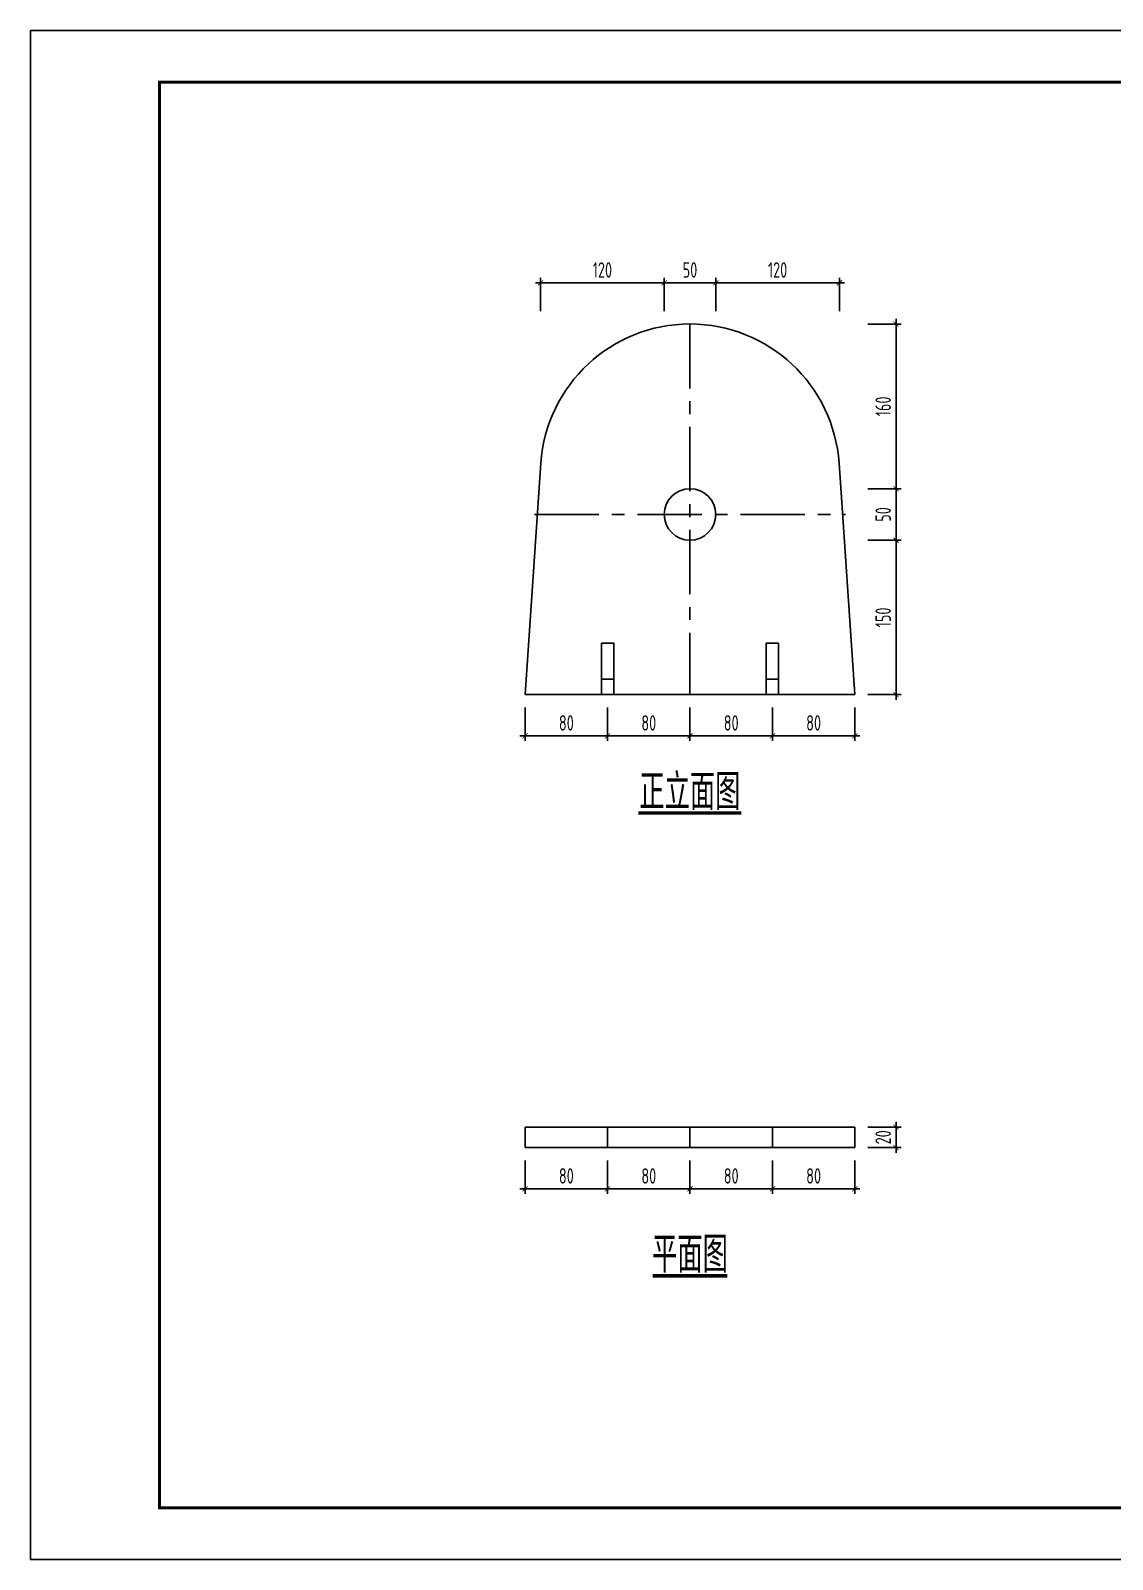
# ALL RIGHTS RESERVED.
# Model space of a CAD drawing. Extents: x -50238 to 128588, y -20504 to 55661.
# Drawn here: x -36030 to -15030, y -20504 to 9196 of the extents above; entities that cross this region are included whole.
import ezdxf
from ezdxf.enums import TextEntityAlignment as Align

# ---------------------------------------------------------------- set-up
doc = ezdxf.new("R2010")
doc.units = 0
doc.header["$LTSCALE"] = 1000
doc.linetypes.add('CENTER', pattern=[2, 1.25, -0.25, 0.25, -0.25])
doc.layers.get('0').update_dxf_attribs({"linetype": 'CONTINUOUS'})
doc.layers.get('Defpoints').update_dxf_attribs({"linetype": 'CONTINUOUS'})
doc.layers.add('1粗实线', color=1, linetype='CONTINUOUS', lineweight=30)
doc.layers.add('HFZT', color=5, linetype='CONTINUOUS', lineweight=15)
doc.styles.add('TSSD_Dimension', font='tssdeng.shx', dxfattribs={"width": 0.7, "bigfont": 'hztxt.shx'})
doc.styles.add('TSSD_NORM', font='tssdeng.shx', dxfattribs={"width": 0.7, "bigfont": 'hztxt.shx'})
doc.dimstyles.new('TSSD_100_100', dxfattribs={"dimtxt": 300, "dimasz": 100, "dimexe": 100, "dimexo": 250, "dimgap": 100, "dimtad": 1, "dimdec": 0, "dimzin": 0, "dimdsep": 46, "dimtxsty": 'TSSD_Dimension', "dimblk": 'ARCHTICK', "dimblk1": 'ARCHTICK', "dimblk2": 'ARCHTICK', "dimcen": 0, "dimdle": 100, "dimclrt": 7, "dimadec": 0, "dimazin": 0, "dimtfac": 1, "dimtdec": 0, "dimtix": 1, "dimtmove": 2, "dimatfit": 3, "dimfxl": 1, "dimtolj": 1, "dimtzin": 0, "dimarcsym": 0})

# ---------------------------------------------------------------- blocks, each defined once
blk = doc.blocks.new('DETK')
at = {"color": 7, "linetype": 'Continuous'}
blk.add_lwpolyline([(0, 0), (0, 29700), (42000, 29700), (42000, 0), (0, 0)], dxfattribs=at)
at = {"layer": '1粗实线', "color": 7, "linetype": 'Continuous', "const_width": 60}
blk.add_lwpolyline([(2500, 1000), (2500, 28700), (41000, 28700), (41000, 1000), (2500, 1000)], dxfattribs=at)
at = {"layer": 'HFZT', "color": 2, "style": 'TSSD_NORM', "width": 0.7}
for tag, height, p in [('比例尺', 250, (40275, 3100)), ('图号', 250, (37501, 1700)), ('日期', 250, (40275, 1700)), ('图名', 400, (31926, 1425))]:
    blk.add_attdef(tag, text='', height=height, dxfattribs=at).set_placement(p, align=Align.MIDDLE)
blk = doc.blocks.new('_ArchTick')
at = {"color": 0, "linetype": 'ByBlock', "const_width": 0.15}
blk.add_lwpolyline([(-0.5, -0.5), (0.5, 0.5)], dxfattribs=at)
blk = doc.blocks.new('*D307')
at = {"color": 0, "lineweight": -2, "transparency": 16777216}
for p, q in [((-26430, -3954), (-26430, -4604)), ((-24830, -3954), (-24830, -4604)), ((-26530, -4504), (-24730, -4504))]:
    blk.add_line(p, q, dxfattribs=at)
at = {"layer": 'Defpoints', "color": 0, "transparency": 16777216}
for p in [(-26430, -3704), (-24830, -3704), (-24830, -4504)]:
    blk.add_point(p, dxfattribs=at)
at = {"color": 0, "lineweight": -2, "transparency": 16777216, "xscale": 100, "yscale": 100, "zscale": 100, "rotation": 180}
blk.add_blockref('_ArchTick', (-26430, -4504), dxfattribs=at)
at = {"color": 0, "lineweight": -2, "transparency": 16777216, "xscale": 100, "yscale": 100, "zscale": 100}
blk.add_blockref('_ArchTick', (-24830, -4504), dxfattribs=at)
at = {"color": 7, "transparency": 16777216, "insert": (-25630, -4254), "char_height": 300, "attachment_point": 5, "style": 'TSSD_Dimension'}
blk.add_mtext('\\A1;80', dxfattribs=at)
blk = doc.blocks.new('*D308')
at = {"color": 0, "lineweight": -2, "transparency": 16777216}
for p, q in [((-24830, -3954), (-24830, -4604)), ((-23230, -3954), (-23230, -4604)), ((-24930, -4504), (-23130, -4504))]:
    blk.add_line(p, q, dxfattribs=at)
at = {"layer": 'Defpoints', "color": 0, "transparency": 16777216}
for p in [(-24830, -3704), (-23230, -3704), (-23230, -4504)]:
    blk.add_point(p, dxfattribs=at)
at = {"color": 0, "lineweight": -2, "transparency": 16777216, "xscale": 100, "yscale": 100, "zscale": 100, "rotation": 180}
blk.add_blockref('_ArchTick', (-24830, -4504), dxfattribs=at)
at = {"color": 0, "lineweight": -2, "transparency": 16777216, "xscale": 100, "yscale": 100, "zscale": 100}
blk.add_blockref('_ArchTick', (-23230, -4504), dxfattribs=at)
at = {"color": 7, "transparency": 16777216, "insert": (-24030, -4254), "char_height": 300, "attachment_point": 5, "style": 'TSSD_Dimension'}
blk.add_mtext('\\A1;80', dxfattribs=at)
blk = doc.blocks.new('*D309')
at = {"color": 0, "lineweight": -2, "transparency": 16777216}
for p, q in [((-23230, -3954), (-23230, -4604)), ((-21630, -3954), (-21630, -4604)), ((-23330, -4504), (-21530, -4504))]:
    blk.add_line(p, q, dxfattribs=at)
at = {"layer": 'Defpoints', "color": 0, "transparency": 16777216}
for p in [(-23230, -3704), (-21630, -3704), (-21630, -4504)]:
    blk.add_point(p, dxfattribs=at)
at = {"color": 0, "lineweight": -2, "transparency": 16777216, "xscale": 100, "yscale": 100, "zscale": 100, "rotation": 180}
blk.add_blockref('_ArchTick', (-23230, -4504), dxfattribs=at)
at = {"color": 0, "lineweight": -2, "transparency": 16777216, "xscale": 100, "yscale": 100, "zscale": 100}
blk.add_blockref('_ArchTick', (-21630, -4504), dxfattribs=at)
at = {"color": 7, "transparency": 16777216, "insert": (-22430, -4254), "char_height": 300, "attachment_point": 5, "style": 'TSSD_Dimension'}
blk.add_mtext('\\A1;80', dxfattribs=at)
blk = doc.blocks.new('*D310')
at = {"color": 0, "lineweight": -2, "transparency": 16777216}
for p, q in [((-21630, -3954), (-21630, -4604)), ((-20030, -3954), (-20030, -4604)), ((-21730, -4504), (-19930, -4504))]:
    blk.add_line(p, q, dxfattribs=at)
at = {"layer": 'Defpoints', "color": 0, "transparency": 16777216}
for p in [(-21630, -3704), (-20030, -3704), (-20030, -4504)]:
    blk.add_point(p, dxfattribs=at)
at = {"color": 0, "lineweight": -2, "transparency": 16777216, "xscale": 100, "yscale": 100, "zscale": 100, "rotation": 180}
blk.add_blockref('_ArchTick', (-21630, -4504), dxfattribs=at)
at = {"color": 0, "lineweight": -2, "transparency": 16777216, "xscale": 100, "yscale": 100, "zscale": 100}
blk.add_blockref('_ArchTick', (-20030, -4504), dxfattribs=at)
at = {"color": 7, "transparency": 16777216, "insert": (-20830, -4254), "char_height": 300, "attachment_point": 5, "style": 'TSSD_Dimension'}
blk.add_mtext('\\A1;80', dxfattribs=at)
blk = doc.blocks.new('*D311')
at = {"color": 0, "lineweight": -2, "transparency": 16777216}
for p, q in [((-19780, -704), (-19130, -704)), ((-19230, -3804), (-19230, -604)), ((-19780, -3704), (-19130, -3704))]:
    blk.add_line(p, q, dxfattribs=at)
at = {"layer": 'Defpoints', "color": 0, "transparency": 16777216}
for p in [(-20030, -704), (-19230, -704), (-20030, -3704)]:
    blk.add_point(p, dxfattribs=at)
at = {"color": 0, "lineweight": -2, "transparency": 16777216, "xscale": 100, "yscale": 100, "zscale": 100}
for p, rotation in [((-19230, -704), 90), ((-19230, -3704), 270)]:
    blk.add_blockref('_ArchTick', p, dxfattribs=dict(at, rotation=rotation))
at = {"color": 7, "transparency": 16777216, "insert": (-19480, -2204), "char_height": 300, "attachment_point": 5, "rotation": 90, "style": 'TSSD_Dimension'}
blk.add_mtext('\\A1;150', dxfattribs=at)
blk = doc.blocks.new('*D312')
at = {"color": 0, "lineweight": -2, "transparency": 16777216}
for p, q in [((-19230, -804), (-19230, 396)), ((-19780, 296), (-19130, 296)), ((-19780, -704), (-19130, -704))]:
    blk.add_line(p, q, dxfattribs=at)
at = {"layer": 'Defpoints', "color": 0, "transparency": 16777216}
for p in [(-20030, 296), (-19230, 296), (-20030, -704)]:
    blk.add_point(p, dxfattribs=at)
at = {"color": 0, "lineweight": -2, "transparency": 16777216, "xscale": 100, "yscale": 100, "zscale": 100}
for p, rotation in [((-19230, 296), 90), ((-19230, -704), 270)]:
    blk.add_blockref('_ArchTick', p, dxfattribs=dict(at, rotation=rotation))
at = {"color": 7, "transparency": 16777216, "insert": (-19480, -204), "char_height": 300, "attachment_point": 5, "rotation": 90, "style": 'TSSD_Dimension'}
blk.add_mtext('\\A1;50', dxfattribs=at)
blk = doc.blocks.new('*D313')
at = {"color": 0, "lineweight": -2, "transparency": 16777216}
for p, q in [((-19230, 196), (-19230, 3596)), ((-19780, 3496), (-19130, 3496)), ((-19780, 296), (-19130, 296))]:
    blk.add_line(p, q, dxfattribs=at)
at = {"layer": 'Defpoints', "color": 0, "transparency": 16777216}
for p in [(-20030, 3496), (-19230, 3496), (-20030, 296)]:
    blk.add_point(p, dxfattribs=at)
at = {"color": 0, "lineweight": -2, "transparency": 16777216, "xscale": 100, "yscale": 100, "zscale": 100}
for p, rotation in [((-19230, 3496), 90), ((-19230, 296), 270)]:
    blk.add_blockref('_ArchTick', p, dxfattribs=dict(at, rotation=rotation))
at = {"color": 7, "transparency": 16777216, "insert": (-19480, 1896), "char_height": 300, "attachment_point": 5, "rotation": 90, "style": 'TSSD_Dimension'}
blk.add_mtext('\\A1;160', dxfattribs=at)
blk = doc.blocks.new('*D314')
at = {"color": 0, "lineweight": -2, "transparency": 16777216}
for p, q in [((-26230, 4296), (-23630, 4296)), ((-26130, 3746), (-26130, 4396)), ((-23730, 3746), (-23730, 4396))]:
    blk.add_line(p, q, dxfattribs=at)
at = {"layer": 'Defpoints', "color": 0, "transparency": 16777216}
for p in [(-23730, 4296), (-26130, 3496), (-23730, 3496)]:
    blk.add_point(p, dxfattribs=at)
at = {"color": 0, "lineweight": -2, "transparency": 16777216, "xscale": 100, "yscale": 100, "zscale": 100, "rotation": 180}
blk.add_blockref('_ArchTick', (-26130, 4296), dxfattribs=at)
at = {"color": 0, "lineweight": -2, "transparency": 16777216, "xscale": 100, "yscale": 100, "zscale": 100}
blk.add_blockref('_ArchTick', (-23730, 4296), dxfattribs=at)
at = {"color": 7, "transparency": 16777216, "insert": (-24930, 4546), "char_height": 300, "attachment_point": 5, "style": 'TSSD_Dimension'}
blk.add_mtext('\\A1;120', dxfattribs=at)
blk = doc.blocks.new('*D315')
at = {"color": 0, "lineweight": -2, "transparency": 16777216}
for p, q in [((-23830, 4296), (-22630, 4296)), ((-23730, 3746), (-23730, 4396)), ((-22730, 3746), (-22730, 4396))]:
    blk.add_line(p, q, dxfattribs=at)
at = {"layer": 'Defpoints', "color": 0, "transparency": 16777216}
for p in [(-22730, 4296), (-23730, 3496), (-22730, 3496)]:
    blk.add_point(p, dxfattribs=at)
at = {"color": 0, "lineweight": -2, "transparency": 16777216, "xscale": 100, "yscale": 100, "zscale": 100, "rotation": 180}
blk.add_blockref('_ArchTick', (-23730, 4296), dxfattribs=at)
at = {"color": 0, "lineweight": -2, "transparency": 16777216, "xscale": 100, "yscale": 100, "zscale": 100}
blk.add_blockref('_ArchTick', (-22730, 4296), dxfattribs=at)
at = {"color": 7, "transparency": 16777216, "insert": (-23230, 4546), "char_height": 300, "attachment_point": 5, "style": 'TSSD_Dimension'}
blk.add_mtext('\\A1;50', dxfattribs=at)
blk = doc.blocks.new('*D316')
at = {"color": 0, "lineweight": -2, "transparency": 16777216}
for p, q in [((-22830, 4296), (-20230, 4296)), ((-22730, 3746), (-22730, 4396)), ((-20330, 3746), (-20330, 4396))]:
    blk.add_line(p, q, dxfattribs=at)
at = {"layer": 'Defpoints', "color": 0, "transparency": 16777216}
for p in [(-20330, 4296), (-22730, 3496), (-20330, 3496)]:
    blk.add_point(p, dxfattribs=at)
at = {"color": 0, "lineweight": -2, "transparency": 16777216, "xscale": 100, "yscale": 100, "zscale": 100, "rotation": 180}
blk.add_blockref('_ArchTick', (-22730, 4296), dxfattribs=at)
at = {"color": 0, "lineweight": -2, "transparency": 16777216, "xscale": 100, "yscale": 100, "zscale": 100}
blk.add_blockref('_ArchTick', (-20330, 4296), dxfattribs=at)
at = {"color": 7, "transparency": 16777216, "insert": (-21530, 4546), "char_height": 300, "attachment_point": 5, "style": 'TSSD_Dimension'}
blk.add_mtext('\\A1;120', dxfattribs=at)
blk = doc.blocks.new('*D321')
at = {"color": 0, "lineweight": -2, "transparency": 16777216}
for p, q in [((-26430, -12754), (-26430, -13404)), ((-24830, -12754), (-24830, -13404)), ((-26530, -13304), (-24730, -13304))]:
    blk.add_line(p, q, dxfattribs=at)
at = {"layer": 'Defpoints', "color": 0, "transparency": 16777216}
for p in [(-26430, -12504), (-24830, -12504), (-24830, -13304)]:
    blk.add_point(p, dxfattribs=at)
at = {"color": 0, "lineweight": -2, "transparency": 16777216, "xscale": 100, "yscale": 100, "zscale": 100, "rotation": 180}
blk.add_blockref('_ArchTick', (-26430, -13304), dxfattribs=at)
at = {"color": 0, "lineweight": -2, "transparency": 16777216, "xscale": 100, "yscale": 100, "zscale": 100}
blk.add_blockref('_ArchTick', (-24830, -13304), dxfattribs=at)
at = {"color": 7, "transparency": 16777216, "insert": (-25630, -13054), "char_height": 300, "attachment_point": 5, "style": 'TSSD_Dimension'}
blk.add_mtext('\\A1;80', dxfattribs=at)
blk = doc.blocks.new('*D322')
at = {"color": 0, "lineweight": -2, "transparency": 16777216}
for p, q in [((-24830, -12754), (-24830, -13404)), ((-23230, -12754), (-23230, -13404)), ((-24930, -13304), (-23130, -13304))]:
    blk.add_line(p, q, dxfattribs=at)
at = {"layer": 'Defpoints', "color": 0, "transparency": 16777216}
for p in [(-24830, -12504), (-23230, -12504), (-23230, -13304)]:
    blk.add_point(p, dxfattribs=at)
at = {"color": 0, "lineweight": -2, "transparency": 16777216, "xscale": 100, "yscale": 100, "zscale": 100, "rotation": 180}
blk.add_blockref('_ArchTick', (-24830, -13304), dxfattribs=at)
at = {"color": 0, "lineweight": -2, "transparency": 16777216, "xscale": 100, "yscale": 100, "zscale": 100}
blk.add_blockref('_ArchTick', (-23230, -13304), dxfattribs=at)
at = {"color": 7, "transparency": 16777216, "insert": (-24030, -13054), "char_height": 300, "attachment_point": 5, "style": 'TSSD_Dimension'}
blk.add_mtext('\\A1;80', dxfattribs=at)
blk = doc.blocks.new('*D323')
at = {"color": 0, "lineweight": -2, "transparency": 16777216}
for p, q in [((-23230, -12754), (-23230, -13404)), ((-21630, -12754), (-21630, -13404)), ((-23330, -13304), (-21530, -13304))]:
    blk.add_line(p, q, dxfattribs=at)
at = {"layer": 'Defpoints', "color": 0, "transparency": 16777216}
for p in [(-23230, -12504), (-21630, -12504), (-21630, -13304)]:
    blk.add_point(p, dxfattribs=at)
at = {"color": 0, "lineweight": -2, "transparency": 16777216, "xscale": 100, "yscale": 100, "zscale": 100, "rotation": 180}
blk.add_blockref('_ArchTick', (-23230, -13304), dxfattribs=at)
at = {"color": 0, "lineweight": -2, "transparency": 16777216, "xscale": 100, "yscale": 100, "zscale": 100}
blk.add_blockref('_ArchTick', (-21630, -13304), dxfattribs=at)
at = {"color": 7, "transparency": 16777216, "insert": (-22430, -13054), "char_height": 300, "attachment_point": 5, "style": 'TSSD_Dimension'}
blk.add_mtext('\\A1;80', dxfattribs=at)
blk = doc.blocks.new('*D324')
at = {"color": 0, "lineweight": -2, "transparency": 16777216}
for p, q in [((-21630, -12754), (-21630, -13404)), ((-20030, -12754), (-20030, -13404)), ((-21730, -13304), (-19930, -13304))]:
    blk.add_line(p, q, dxfattribs=at)
at = {"layer": 'Defpoints', "color": 0, "transparency": 16777216}
for p in [(-21630, -12504), (-20030, -12504), (-20030, -13304)]:
    blk.add_point(p, dxfattribs=at)
at = {"color": 0, "lineweight": -2, "transparency": 16777216, "xscale": 100, "yscale": 100, "zscale": 100, "rotation": 180}
blk.add_blockref('_ArchTick', (-21630, -13304), dxfattribs=at)
at = {"color": 0, "lineweight": -2, "transparency": 16777216, "xscale": 100, "yscale": 100, "zscale": 100}
blk.add_blockref('_ArchTick', (-20030, -13304), dxfattribs=at)
at = {"color": 7, "transparency": 16777216, "insert": (-20830, -13054), "char_height": 300, "attachment_point": 5, "style": 'TSSD_Dimension'}
blk.add_mtext('\\A1;80', dxfattribs=at)
blk = doc.blocks.new('*D325')
at = {"color": 0, "lineweight": -2, "transparency": 16777216}
for p, q in [((-19780, -12104), (-19130, -12104)), ((-19230, -12104), (-19230, -12004)), ((-19230, -12504), (-19230, -12104)), ((-19780, -12504), (-19130, -12504)), ((-19230, -12504), (-19230, -12604))]:
    blk.add_line(p, q, dxfattribs=at)
at = {"layer": 'Defpoints', "color": 0, "transparency": 16777216}
for p in [(-20030, -12104), (-19230, -12104), (-20030, -12504)]:
    blk.add_point(p, dxfattribs=at)
at = {"color": 0, "lineweight": -2, "transparency": 16777216, "xscale": 100, "yscale": 100, "zscale": 100}
for p, rotation in [((-19230, -12104), 270), ((-19230, -12504), 90)]:
    blk.add_blockref('_ArchTick', p, dxfattribs=dict(at, rotation=rotation))
at = {"color": 7, "transparency": 16777216, "insert": (-19480, -12304), "char_height": 300, "attachment_point": 5, "rotation": 90, "style": 'TSSD_Dimension'}
blk.add_mtext('\\A1;20', dxfattribs=at)

msp = doc.modelspace()

# ---------------------------------------------------------------- linework, layer by layer
at = {"linetype": 'CENTER'}
for p, q in [((-23230.20879, 3496.18992), (-23230.20879, -3703.81008)), ((-26250.20879, -203.81008), (-20210.20879, -203.81008))]:
    msp.add_line(p, q, dxfattribs=at)
for p, q in [((-26430.20879, -3703.81008), (-26123.48778, 793.51381)), ((-20030.20879, -3703.81008), (-20336.92981, 793.51381)), ((-24950.20879, -3703.81008), (-24950.20879, -2703.81008)), ((-24950.20879, -2703.81008), (-24710.20879, -2703.81008)), ((-24710.20879, -3703.81008), (-24710.20879, -2703.81008)), ((-21750.20879, -3703.81008), (-21750.20879, -2703.81008)), ((-21750.20879, -2703.81008), (-21510.20879, -2703.81008)), ((-21510.20879, -3703.81008), (-21510.20879, -2703.81008)), ((-24950.20879, -3403.81008), (-24710.20879, -3403.81008)), ((-21750.20879, -3403.81008), (-21510.20879, -3403.81008)), ((-26430.20879, -3703.81008), (-20030.20879, -3703.81008)), ((-26430.20879, -12103.81008), (-20030.20879, -12103.81008)), ((-26430.20879, -12503.81008), (-26430.20879, -12103.81008)), ((-24830.20879, -12503.81008), (-24830.20879, -12103.81008)), ((-23230.20879, -12503.81008), (-23230.20879, -12103.81008)), ((-21630.20879, -12503.81008), (-21630.20879, -12103.81008)), ((-20030.20879, -12503.81008), (-20030.20879, -12103.81008)), ((-26430.20879, -12503.81008), (-20030.20879, -12503.81008))]:
    msp.add_line(p, q)
at = {"color": 3}
for points in [[(-24230.20879, -6003.81008, 70, 70, 0), (-22230.20879, -6003.81008, 0, 0, 0)], [(-23955.20879, -14992.81008, 70, 70, 0), (-22505.20879, -14992.81008, 0, 0, 0)]]:
    msp.add_lwpolyline(points, format="xyseb", dxfattribs=at)
msp.add_circle((-23230.20879, -203.81008), 500)
msp.add_arc((-23230.20879, 596.18992), 2900, 3.901575377, 176.098424623)

# ---------------------------------------------------------------- block references
msp.add_blockref('DETK', (-36030.20879, -20503.81008))

# ---------------------------------------------------------------- texts
at = {"style": 'TSSD_NORM', "width": 0.7}
for s, p in [('正立面图', (-24212.20879, -5943.81008)), ('平面图', (-23965.20879, -14932.81008))]:
    msp.add_text(s, height=700, dxfattribs=at).set_placement(p)

# ---------------------------------------------------------------- dimensions: what is measured, and where the dimension line sits
for p1, p2, distance, text, picture, middle in [((-26130.20879, 3496.18992), (-23730.20879, 3496.18992), 800, '120', '*D314', (-24930.20879, 4546.18992)), ((-23730.20879, 3496.18992), (-22730.20879, 3496.18992), 800, '50', '*D315', (-23230.20879, 4546.18992)), ((-22730.20879, 3496.18992), (-20330.20879, 3496.18992), 800, '120', '*D316', (-21530.20879, 4546.18992)), ((-20030.20879, 296.18992), (-20030.20879, 3496.18992), -800, '160', '*D313', (-19480.20879, 1896.18992)), ((-20030.20879, -703.81008), (-20030.20879, 296.18992), -800, '50', '*D312', (-19480.20879, -203.81008)), ((-20030.20879, -3703.81008), (-20030.20879, -703.81008), -800, '150', '*D311', (-19480.20879, -2203.81008)), ((-26430.20879, -3703.81008), (-24830.20879, -3703.81008), -800, '80', '*D307', (-25630.20879, -4253.81008)), ((-24830.20879, -3703.81008), (-23230.20879, -3703.81008), -800, '80', '*D308', (-24030.20879, -4253.81008)), ((-23230.20879, -3703.81008), (-21630.20879, -3703.81008), -800, '80', '*D309', (-22430.20879, -4253.81008)), ((-21630.20879, -3703.81008), (-20030.20879, -3703.81008), -800, '80', '*D310', (-20830.20879, -4253.81008)), ((-20030.20879, -12503.81008), (-20030.20879, -12103.81008), -800, '20', '*D325', (-19480.20879, -12303.81008)), ((-26430.20879, -12503.81008), (-24830.20879, -12503.81008), -800, '80', '*D321', (-25630.20879, -13053.81008)), ((-24830.20879, -12503.81008), (-23230.20879, -12503.81008), -800, '80', '*D322', (-24030.20879, -13053.81008)), ((-23230.20879, -12503.81008), (-21630.20879, -12503.81008), -800, '80', '*D323', (-22430.20879, -13053.81008)), ((-21630.20879, -12503.81008), (-20030.20879, -12503.81008), -800, '80', '*D324', (-20830.20879, -13053.81008))]:
    dim = msp.add_aligned_dim(p1=p1, p2=p2, distance=distance, text=text, dimstyle='TSSD_100_100')
    dim.commit()
    dim.dimension.update_dxf_attribs({"geometry": picture, "text_midpoint": middle})

doc.saveas('drawing.dxf')
